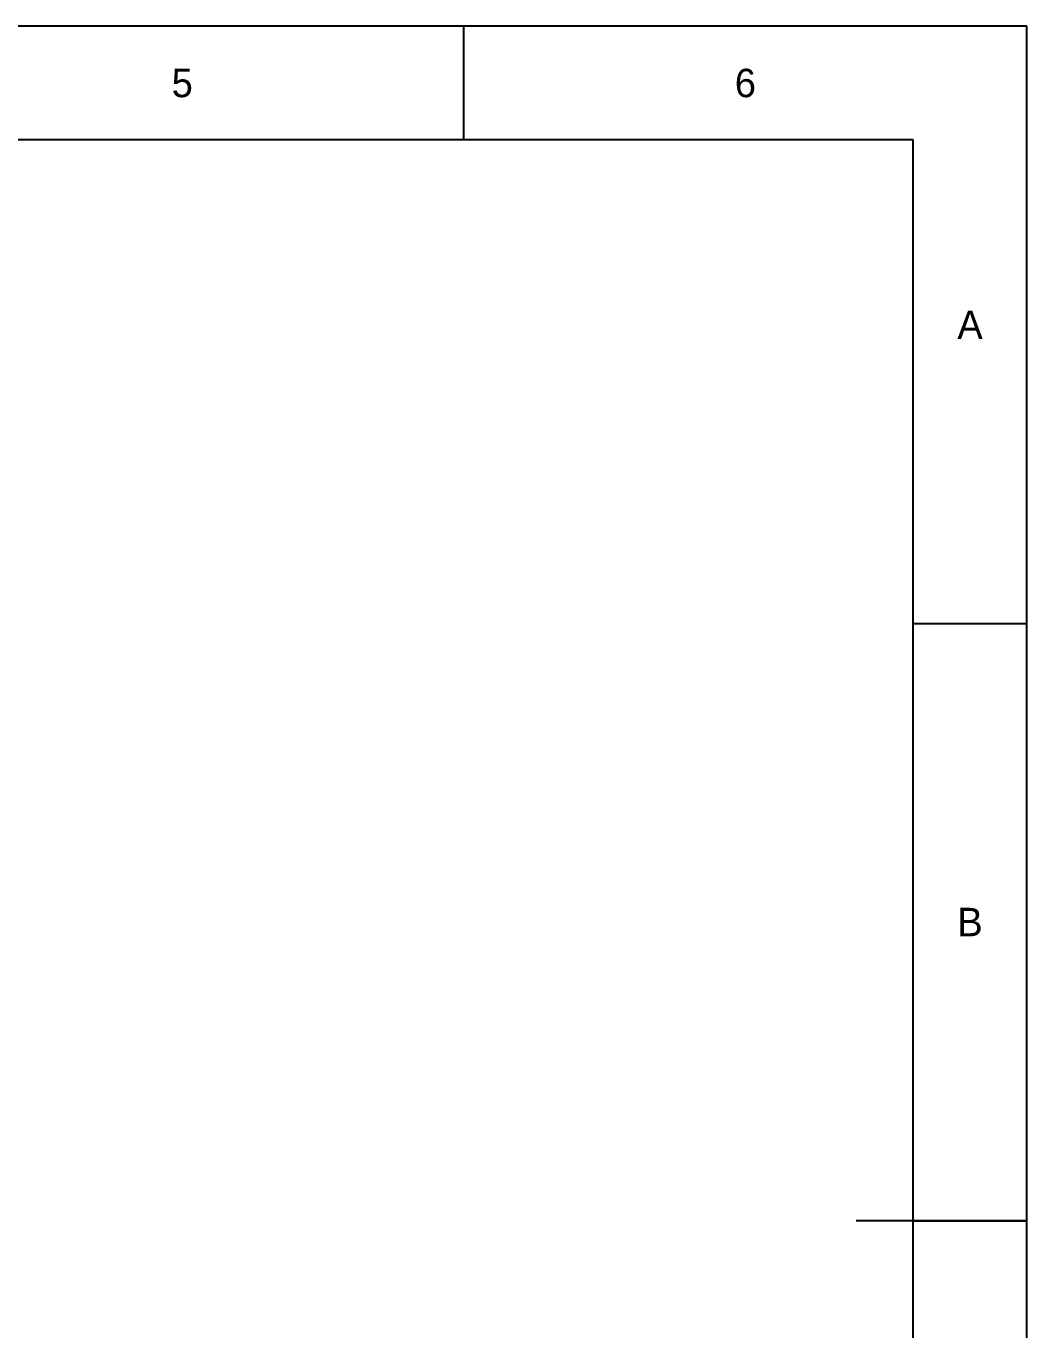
# Model space of a CAD drawing. Extents: x 0 to 297, y 0 to 210.
# Drawn here: x 209 to 297, y 95.4 to 210 of the extents above; entities that cross this region are included whole.
import ezdxf
from ezdxf.enums import TextEntityAlignment as Align

# ---------------------------------------------------------------- set-up
doc = ezdxf.new("R2010")
doc.units = 0
for name, color, linetype in [('FINA', 7, 'CONTINUOUS'), ('NORMA', 7, 'CONTINUOUS'), ('TEXTO', 7, 'CONTINUOUS')]:
    doc.layers.add(name, color=color, linetype=linetype)

msp = doc.modelspace()

# ---------------------------------------------------------------- linework, layer by layer
at = {"layer": 'FINA'}
for p, q in [((297, 210), (0, 210)), ((247.5, 200), (247.5, 210)), ((297, 0), (297, 210)), ((287, 157.5), (297, 157.5)), ((287, 105), (297, 105))]:
    msp.add_line(p, q, dxfattribs=at)
at = {"layer": 'NORMA'}
for p, q in [((287, 200), (20, 200)), ((287, 10), (287, 200)), ((297, 105), (282, 105))]:
    msp.add_line(p, q, dxfattribs=at)

# ---------------------------------------------------------------- texts
at = {"layer": 'TEXTO'}
for s, p in [('6', (272.25, 205)), ('5', (222.75, 205)), ('A', (292, 183.75)), ('B', (292, 131.25))]:
    msp.add_text(s, height=2.5, dxfattribs=at).set_placement(p, align=Align.MIDDLE_CENTER)

doc.saveas('drawing.dxf')
